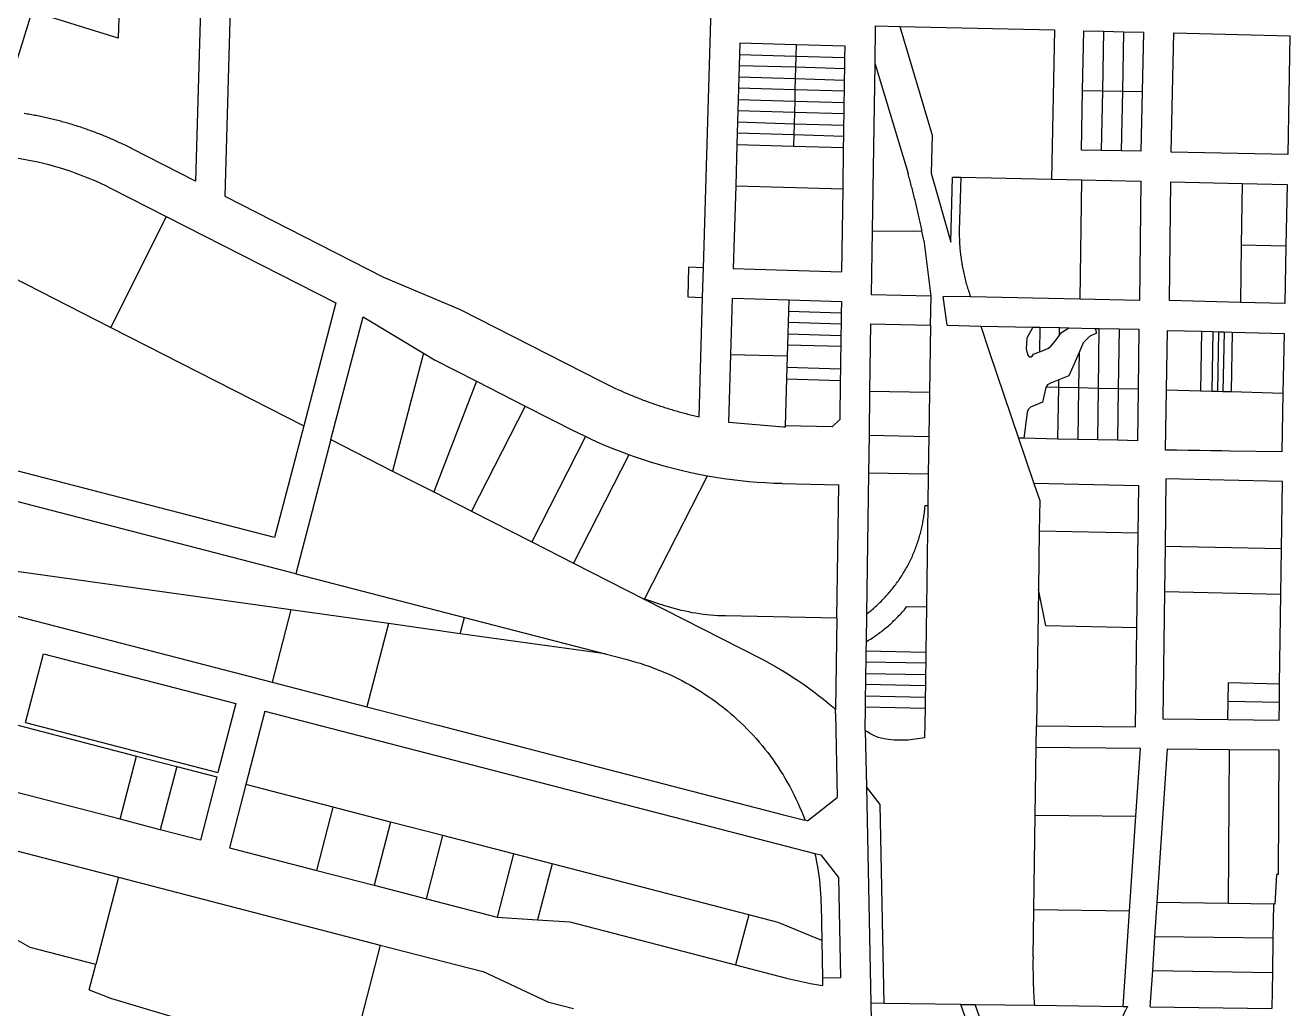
# Model space of a CAD drawing. Header units: inches. Extents: x 486468 to 494399, y 5455955 to 5460553.
# Drawn here: x 493515 to 494370, y 5457457 to 5458121 of the extents above; entities that cross this region are included whole.
import ezdxf

# ---------------------------------------------------------------- set-up
doc = ezdxf.new("R2010")
doc.units = ezdxf.units.IN
doc.header["$MEASUREMENT"] = 0
doc.layers.add('ParcelLines', color=10, linetype='Continuous')

msp = doc.modelspace()

# ---------------------------------------------------------------- linework, layer by layer
at = {"layer": 'ParcelLines', "color": 1}
for p, q in [((493973.731, 5457957.321), (493981.575, 5458223.572)), ((493580.623, 5458193.396), (493578.275, 5458112.316)), ((493635.674, 5458191.767), (493630.527, 5458015.816)), ((493655.624, 5458191.117), (493650.228, 5458005.616)), ((493499.275, 5458063.605), (493520.174, 5458130.515)), ((493578.275, 5458112.316), (493520.174, 5458130.515)), ((494089.617, 5458095.174), (494090.027, 5458120.774)), ((494090.027, 5458120.774), (494106.487, 5458120.404)), ((494106.487, 5458120.404), (494128.128, 5458046.774)), ((494106.487, 5458120.404), (494210.926, 5458118.076)), ((494210.926, 5458118.076), (494208.828, 5458017.075)), ((494229.827, 5458077.076), (494230.626, 5458117.476)), ((494230.626, 5458117.476), (494244.026, 5458117.146)), ((494244.026, 5458117.146), (494243.227, 5458076.806)), ((494244.026, 5458117.146), (494257.526, 5458116.806)), ((494257.526, 5458116.806), (494256.727, 5458076.546)), ((494257.526, 5458116.806), (494270.926, 5458116.477)), ((494270.926, 5458116.477), (494270.127, 5458076.276)), ((494289.628, 5458035.378), (494291.426, 5458116.077)), ((494291.426, 5458116.077), (494369.825, 5458113.979)), ((494369.825, 5458113.979), (494368.527, 5458033.879)), ((493998.328, 5458109.071), (493998.108, 5458101.471)), ((494036.427, 5458107.943), (493998.328, 5458109.071)), ((494036.427, 5458107.943), (494036.208, 5458100.323)), ((494069.427, 5458106.973), (494036.427, 5458107.943)), ((494069.317, 5458099.373), (494069.427, 5458106.973)), ((493998.108, 5458101.471), (493997.878, 5458093.821)), ((493998.108, 5458101.471), (494036.208, 5458100.323)), ((494036.208, 5458100.323), (494035.988, 5458092.723)), ((494036.208, 5458100.323), (494069.317, 5458099.373)), ((494069.208, 5458091.723), (494069.317, 5458099.373)), ((494087.819, 5457982.273), (494089.617, 5458094.884)), ((494089.617, 5458095.174), (494089.617, 5458094.884)), ((494089.617, 5458094.884), (494111.928, 5458020.874)), ((493997.658, 5458086.221), (493997.428, 5458078.621)), ((493997.878, 5458093.821), (493997.658, 5458086.221)), ((493997.658, 5458086.221), (494035.758, 5458085.123)), ((494035.988, 5458092.723), (493997.878, 5458093.821)), ((494035.988, 5458092.723), (494035.758, 5458085.123)), ((494069.208, 5458091.723), (494035.988, 5458092.723)), ((494069.088, 5458084.123), (494069.208, 5458091.723)), ((493997.428, 5458078.621), (493997.198, 5458070.971)), ((494035.538, 5458077.473), (493997.428, 5458078.621)), ((494035.538, 5458077.473), (494035.318, 5458069.873)), ((494035.758, 5458085.123), (494035.538, 5458077.473)), ((494068.978, 5458076.523), (494035.538, 5458077.473)), ((494035.758, 5458085.123), (494069.088, 5458084.123)), ((494068.978, 5458076.523), (494069.088, 5458084.123)), ((493997.198, 5458070.971), (493996.978, 5458063.372)), ((493997.198, 5458070.971), (494035.318, 5458069.873)), ((494035.318, 5458069.873), (494035.098, 5458062.273)), ((494035.318, 5458069.873), (494068.868, 5458068.873)), ((494068.758, 5458061.273), (494068.868, 5458068.873)), ((494068.868, 5458068.873), (494068.978, 5458076.523)), ((494229.028, 5458036.676), (494229.827, 5458077.076)), ((494229.827, 5458077.076), (494243.227, 5458076.806)), ((494243.227, 5458076.806), (494242.428, 5458036.446)), ((494243.227, 5458076.806), (494256.727, 5458076.546)), ((494256.727, 5458076.546), (494255.928, 5458036.207)), ((494256.727, 5458076.546), (494270.127, 5458076.276)), ((494270.127, 5458076.276), (494269.328, 5458035.977)), ((493996.978, 5458063.372), (493996.758, 5458055.772)), ((494035.098, 5458062.273), (493996.978, 5458063.372)), ((494035.098, 5458062.273), (494034.868, 5458054.623)), ((494068.758, 5458061.273), (494035.098, 5458062.273)), ((494068.638, 5458053.623), (494068.758, 5458061.273)), ((493996.758, 5458055.772), (493996.528, 5458048.122)), ((493996.758, 5458055.772), (494034.868, 5458054.623)), ((494034.868, 5458054.623), (494034.648, 5458047.023)), ((494034.868, 5458054.623), (494068.638, 5458053.623)), ((494068.528, 5458046.023), (494068.638, 5458053.623)), ((493996.528, 5458048.122), (493996.299, 5458040.522)), ((494034.648, 5458047.023), (493996.528, 5458048.122)), ((494034.648, 5458047.023), (494034.428, 5458039.423)), ((494068.528, 5458046.023), (494034.648, 5458047.023)), ((494068.418, 5458038.423), (494068.528, 5458046.023)), ((494128.128, 5458046.774), (494127.528, 5458021.174)), ((493630.527, 5458015.816), (493587.277, 5458037.815)), ((493996.299, 5458040.522), (493995.479, 5458012.722)), ((493996.299, 5458040.522), (494034.428, 5458039.423)), ((494034.428, 5458039.423), (494068.418, 5458038.423)), ((494068.009, 5458010.623), (494068.418, 5458038.423)), ((494242.428, 5458036.446), (494229.028, 5458036.676)), ((494255.928, 5458036.207), (494242.428, 5458036.446)), ((494269.328, 5458035.977), (494255.928, 5458036.207)), ((494368.527, 5458033.879), (494289.628, 5458035.378)), ((494127.528, 5458021.174), (494140.829, 5457974.574)), ((494140.829, 5457974.574), (494141.928, 5458018.474)), ((494141.928, 5458018.474), (494147.528, 5458018.374)), ((494147.528, 5458018.374), (494146.529, 5457982.174)), ((494147.528, 5458018.374), (494208.828, 5458017.075)), ((493573.463, 5458010.847), (493610.577, 5457991.934)), ((493995.479, 5458012.722), (493993.83, 5457956.722)), ((493995.479, 5458012.722), (494068.009, 5458010.623)), ((494067.18, 5457954.573), (494068.009, 5458010.623)), ((494208.828, 5458017.075), (494229.128, 5458016.636)), ((494229.128, 5458016.636), (494228.03, 5457936.026)), ((494229.128, 5458016.636), (494269.328, 5458015.777)), ((494269.328, 5458015.777), (494268.229, 5457935.177)), ((494288.629, 5457935.077), (494289.528, 5458015.278)), ((494289.528, 5458015.278), (494337.628, 5458014.238)), ((494337.628, 5458014.238), (494337.108, 5457972.478)), ((494337.628, 5458014.238), (494368.128, 5458013.579)), ((494368.128, 5458013.579), (494367.298, 5457971.779)), ((493650.228, 5458005.616), (493757.38, 5457951.018)), ((493610.577, 5457991.934), (493573.176, 5457916.955)), ((493610.577, 5457991.934), (493725.303, 5457933.472)), ((493451.257, 5457979.083), (493573.176, 5457916.955)), ((494087.13, 5457938.973), (494087.819, 5457982.273)), ((494087.819, 5457982.273), (494121.339, 5457981.974)), ((494122.529, 5457975.874), (494127.38, 5457938.124)), ((494337.108, 5457972.478), (494336.628, 5457933.848)), ((494367.298, 5457971.779), (494337.108, 5457972.478)), ((494367.298, 5457971.779), (494366.528, 5457933.079)), ((493757.38, 5457951.018), (493809.231, 5457929.018)), ((493963.681, 5457957.621), (493963.131, 5457937.521)), ((493973.731, 5457957.321), (493963.681, 5457957.621)), ((493973.151, 5457937.221), (493973.731, 5457957.321)), ((493993.83, 5457956.722), (494067.18, 5457954.573)), ((493725.303, 5457933.472), (493703.573, 5457850.508)), ((493963.131, 5457937.521), (493973.151, 5457937.221)), ((493970.831, 5457856.521), (493973.151, 5457937.221)), ((493992.191, 5457898.522), (493993.281, 5457936.622)), ((493993.281, 5457936.622), (494031.38, 5457935.512)), ((494031.38, 5457935.512), (494031.161, 5457927.872)), ((494031.38, 5457935.512), (494066.88, 5457934.473)), ((494066.88, 5457934.473), (494066.77, 5457926.823)), ((494127.38, 5457938.124), (494087.13, 5457938.973)), ((494127.03, 5457918.574), (494127.53, 5457938.124)), ((494127.53, 5457938.124), (494127.38, 5457938.124)), ((494154.13, 5457937.584), (494135.63, 5457937.954)), ((494138.43, 5457918.364), (494135.63, 5457937.954)), ((494228.03, 5457936.026), (494154.13, 5457937.584)), ((494268.229, 5457935.177), (494228.03, 5457936.026)), ((494336.628, 5457933.848), (494288.629, 5457935.077)), ((494366.528, 5457933.079), (494336.628, 5457933.848)), ((493721.912, 5457841.164), (493743.637, 5457924.107)), ((493743.637, 5457924.107), (493784.448, 5457899.55)), ((493809.231, 5457929.018), (493904.331, 5457880.57)), ((494031.161, 5457927.872), (494030.941, 5457920.272)), ((494031.161, 5457927.872), (494066.77, 5457926.823)), ((494066.77, 5457926.823), (494066.67, 5457919.223)), ((493573.176, 5457916.955), (493703.573, 5457850.508)), ((494030.941, 5457920.272), (494030.721, 5457912.672)), ((494066.67, 5457919.223), (494030.941, 5457920.272)), ((494066.67, 5457919.223), (494066.561, 5457911.573)), ((494086.63, 5457919.423), (494085.971, 5457873.673)), ((494086.63, 5457919.423), (494127.03, 5457918.574)), ((494127.03, 5457918.574), (494126.391, 5457872.875)), ((494138.43, 5457918.364), (494161.03, 5457917.905)), ((494161.03, 5457917.905), (494166.68, 5457900.725)), ((494161.03, 5457917.905), (494196.25, 5457917.176)), ((494196.25, 5457917.176), (494200.88, 5457917.076)), ((494200.88, 5457917.076), (494200.74, 5457900.376)), ((494200.88, 5457917.076), (494214.28, 5457916.796)), ((494214.36, 5457911.806), (494214.28, 5457916.796)), ((494214.28, 5457916.796), (494220.68, 5457916.656)), ((494215.53, 5457913.576), (494220.68, 5457916.656)), ((494220.68, 5457916.656), (494237.95, 5457916.297)), ((494237.95, 5457916.297), (494238.63, 5457915.577)), ((494237.95, 5457916.297), (494241.08, 5457916.237)), ((494240.53, 5457875.987), (494241.08, 5457916.237)), ((494241.08, 5457916.237), (494254.48, 5457915.957)), ((494254.48, 5457915.957), (494253.93, 5457875.707)), ((494254.48, 5457915.957), (494267.88, 5457915.677)), ((494267.88, 5457915.677), (494267.35, 5457875.427)), ((494286.63, 5457874.777), (494287.33, 5457914.977)), ((494287.33, 5457914.977), (494310.23, 5457914.338)), ((493698.169, 5457750.514), (493089.597, 5457908.149)), ((494030.721, 5457912.672), (494030.501, 5457905.022)), ((494030.721, 5457912.672), (494066.561, 5457911.573)), ((494066.561, 5457911.573), (494066.461, 5457903.973)), ((494214.36, 5457911.806), (494215.53, 5457913.576)), ((494310.23, 5457914.338), (494309.53, 5457874.138)), ((494310.23, 5457914.338), (494317.83, 5457914.128)), ((494317.83, 5457914.128), (494317.13, 5457873.928)), ((494317.83, 5457914.128), (494321.63, 5457914.018)), ((494321.63, 5457914.018), (494320.93, 5457873.818)), ((494321.63, 5457914.018), (494325.43, 5457913.908)), ((494325.43, 5457913.908), (494324.73, 5457873.708)), ((494325.43, 5457913.908), (494330.93, 5457913.758)), ((494330.93, 5457913.758), (494330.23, 5457873.559)), ((494330.93, 5457913.758), (494366.128, 5457912.78)), ((494366.128, 5457912.78), (494365.27, 5457872.579)), ((493784.448, 5457899.55), (493763.6, 5457819.923)), ((493784.448, 5457899.55), (493791.883, 5457895.076)), ((493990.881, 5457852.722), (493992.191, 5457898.522)), ((494030.281, 5457897.422), (493992.191, 5457898.522)), ((494030.501, 5457905.022), (494030.281, 5457897.422)), ((494066.461, 5457903.973), (494030.501, 5457905.022)), ((494166.68, 5457900.725), (494186.631, 5457842.076)), ((494227.48, 5457900.106), (494227.13, 5457876.266)), ((493791.883, 5457895.076), (493820.423, 5457880.524)), ((494030.061, 5457889.772), (494029.841, 5457882.172)), ((494030.281, 5457897.422), (494030.061, 5457889.772)), ((494066.251, 5457888.723), (494030.061, 5457889.772)), ((493683.798, 5457775.008), (493269.962, 5457882.202)), ((494029.841, 5457882.172), (494028.931, 5457850.472)), ((494029.841, 5457882.172), (494066.151, 5457881.123)), ((494066.151, 5457881.123), (494065.781, 5457854.673)), ((494066.251, 5457888.723), (494066.151, 5457881.123)), ((494213.73, 5457876.546), (494213.78, 5457881.526)), ((493820.423, 5457880.524), (493791.392, 5457805.762)), ((493820.423, 5457880.524), (493853.185, 5457863.82)), ((494085.971, 5457873.673), (494085.551, 5457844.124)), ((494126.391, 5457872.875), (494085.971, 5457873.673)), ((494126.391, 5457872.875), (494125.981, 5457843.275)), ((494205.17, 5457876.726), (494213.73, 5457876.546)), ((494213.231, 5457841.516), (494213.73, 5457876.546)), ((494213.73, 5457876.546), (494227.13, 5457876.266)), ((494227.13, 5457876.266), (494226.631, 5457841.226)), ((494227.13, 5457876.266), (494240.53, 5457875.987)), ((494240.08, 5457840.946), (494240.53, 5457875.987)), ((494240.53, 5457875.987), (494253.93, 5457875.707)), ((494253.93, 5457875.707), (494253.48, 5457840.657)), ((494253.93, 5457875.707), (494267.35, 5457875.427)), ((494267.35, 5457875.427), (494266.88, 5457840.377)), ((494285.93, 5457834.077), (494286.63, 5457874.777)), ((494309.53, 5457874.138), (494317.13, 5457873.928)), ((494317.13, 5457873.928), (494320.93, 5457873.818)), ((494320.93, 5457873.818), (494324.73, 5457873.708)), ((494324.73, 5457873.708), (494330.23, 5457873.559)), ((494330.23, 5457873.559), (494365.27, 5457872.579)), ((494365.27, 5457872.579), (494364.43, 5457832.879)), ((493853.185, 5457863.82), (493816.966, 5457792.732)), ((493853.185, 5457863.82), (493886.943, 5457846.607)), ((493703.573, 5457850.508), (493683.798, 5457775.008)), ((494027.781, 5457849.522), (493990.881, 5457852.722)), ((494028.881, 5457849.472), (494027.781, 5457849.522)), ((494028.931, 5457850.472), (494028.881, 5457849.472)), ((494060.681, 5457849.773), (494028.931, 5457850.472)), ((494065.781, 5457854.673), (494060.681, 5457849.773)), ((493721.912, 5457841.164), (493698.169, 5457750.514)), ((493721.912, 5457841.164), (493763.6, 5457819.923)), ((493893.957, 5457843.153), (493857.693, 5457771.981)), ((494085.551, 5457844.124), (494085.182, 5457818.524)), ((494085.551, 5457844.124), (494125.981, 5457843.275)), ((494125.981, 5457843.275), (494125.621, 5457817.675)), ((494186.631, 5457842.076), (494197.031, 5457811.376)), ((494190.161, 5457842.006), (494186.631, 5457842.076)), ((494213.231, 5457841.516), (494190.161, 5457842.006)), ((494226.631, 5457841.226), (494213.231, 5457841.516)), ((494240.08, 5457840.946), (494226.631, 5457841.226)), ((494253.48, 5457840.657), (494240.08, 5457840.946)), ((494266.88, 5457840.377), (494253.48, 5457840.657)), ((493923.285, 5457830.829), (493885.93, 5457757.593)), ((493763.6, 5457819.923), (493791.392, 5457805.762)), ((493976.226, 5457816.517), (493933.843, 5457733.495)), ((494085.182, 5457818.524), (494083.813, 5457723.194)), ((494125.621, 5457817.675), (494085.182, 5457818.524)), ((494125.621, 5457817.675), (494125.332, 5457796.675)), ((494286.231, 5457814.628), (494285.591, 5457768.928)), ((494364.88, 5457812.929), (494286.231, 5457814.628)), ((494364.261, 5457767.229), (494364.88, 5457812.929)), ((493791.392, 5457805.762), (493816.966, 5457792.732)), ((494026.883, 5457811.412), (494065.05, 5457810.579)), ((494063.757, 5457720.438), (494065.05, 5457810.579)), ((494197.031, 5457811.376), (494200.931, 5457799.976)), ((494267.881, 5457809.877), (494197.031, 5457811.376)), ((494267.441, 5457777.928), (494267.881, 5457809.877)), ((494123.432, 5457796.675), (494125.332, 5457796.675)), ((494125.332, 5457796.675), (494124.373, 5457728.075)), ((494200.931, 5457799.976), (494200.632, 5457779.326)), ((493816.966, 5457792.732), (493857.693, 5457771.981)), ((494200.632, 5457779.326), (494200.032, 5457739.776)), ((494267.441, 5457777.928), (494200.632, 5457779.326)), ((493857.693, 5457771.981), (493885.93, 5457757.593)), ((494266.552, 5457713.928), (494267.441, 5457777.928)), ((493694.934, 5457726.007), (493388.731, 5457768.864)), ((494285.591, 5457768.928), (494285.172, 5457738.478)), ((494364.261, 5457767.229), (494285.591, 5457768.928)), ((494363.841, 5457736.779), (494364.261, 5457767.229)), ((493384.931, 5457754.114), (493682.283, 5457677.203)), ((493885.93, 5457757.593), (493933.716, 5457733.245)), ((493698.169, 5457750.514), (493812.186, 5457720.981)), ((494200.032, 5457739.776), (494198.683, 5457647.777)), ((494205.133, 5457715.227), (494200.032, 5457739.776)), ((494285.172, 5457738.478), (494283.983, 5457652.428)), ((494285.172, 5457738.478), (494363.841, 5457736.779)), ((494363.013, 5457675.929), (494363.841, 5457736.779)), ((493933.613, 5457733.081), (493933.483, 5457732.821)), ((493933.843, 5457733.495), (493933.716, 5457733.245)), ((493933.716, 5457733.245), (494012.481, 5457693.114)), ((493933.843, 5457733.495), (493945.211, 5457729.619)), ((494111.183, 5457728.324), (494124.373, 5457728.075)), ((494124.373, 5457728.075), (494123.953, 5457697.575)), ((493694.934, 5457726.007), (493682.283, 5457677.203)), ((493760.784, 5457716.789), (493694.934, 5457726.007)), ((493809.384, 5457709.989), (493812.186, 5457720.981)), ((493812.186, 5457720.981), (493907.295, 5457696.344)), ((494063.757, 5457720.438), (493988.487, 5457721.961)), ((494063.757, 5457720.438), (494062.873, 5457658.793)), ((494083.813, 5457723.194), (494083.543, 5457704.474)), ((493760.784, 5457716.789), (493746.235, 5457660.559)), ((493809.384, 5457709.989), (493760.784, 5457716.789)), ((493907.295, 5457696.344), (493809.384, 5457709.989)), ((494266.552, 5457713.928), (494205.133, 5457715.227)), ((494265.633, 5457647.077), (494266.552, 5457713.928)), ((494083.543, 5457704.474), (494083.453, 5457698.424)), ((493515.631, 5457649.862), (493527.72, 5457696.408)), ((493527.72, 5457696.408), (493657.738, 5457662.74)), ((493907.295, 5457696.344), (493922.195, 5457692.485)), ((494083.453, 5457698.424), (494083.343, 5457690.824)), ((494083.453, 5457698.424), (494123.953, 5457697.575)), ((494123.953, 5457697.575), (494123.843, 5457689.975)), ((494083.343, 5457690.824), (494083.234, 5457683.174)), ((494123.843, 5457689.975), (494083.343, 5457690.824)), ((494123.843, 5457689.975), (494123.733, 5457682.375)), ((493682.283, 5457677.203), (493746.235, 5457660.559)), ((494083.234, 5457683.174), (494083.124, 5457675.574)), ((494083.234, 5457683.174), (494123.733, 5457682.375)), ((494123.733, 5457682.375), (494123.624, 5457674.724)), ((494328.233, 5457664.378), (494328.383, 5457676.778)), ((494363.013, 5457675.929), (494328.383, 5457676.778)), ((494362.843, 5457663.78), (494363.013, 5457675.929)), ((493428.318, 5457669.33), (493590.576, 5457627.33)), ((494083.014, 5457667.974), (494082.904, 5457660.324)), ((494083.124, 5457675.574), (494083.014, 5457667.974)), ((494083.014, 5457667.974), (494123.524, 5457667.124)), ((494123.624, 5457674.724), (494083.124, 5457675.574)), ((494123.624, 5457674.724), (494123.524, 5457667.124)), ((493657.738, 5457662.74), (493645.652, 5457616.204)), ((494062.834, 5457656.075), (494062.873, 5457658.793)), ((494082.904, 5457660.324), (494082.696, 5457644.692)), ((494123.414, 5457659.524), (494082.904, 5457660.324)), ((494123.414, 5457659.524), (494123.134, 5457639.524)), ((494123.524, 5457667.124), (494123.414, 5457659.524)), ((494328.083, 5457651.978), (494328.233, 5457664.378)), ((494328.233, 5457664.378), (494362.843, 5457663.78)), ((494362.683, 5457651.63), (494362.843, 5457663.78)), ((493677.285, 5457657.567), (493664.465, 5457608.008)), ((493677.285, 5457657.567), (494048.947, 5457561.475)), ((494062.834, 5457656.075), (494063.928, 5457599.249)), ((494283.983, 5457652.428), (494328.083, 5457651.978)), ((494328.083, 5457651.978), (494362.683, 5457651.63)), ((493515.631, 5457649.862), (493645.652, 5457616.204)), ((494082.696, 5457644.692), (494083.034, 5457644.474)), ((494083.034, 5457644.474), (494083.765, 5457606.524)), ((494198.484, 5457633.126), (494198.683, 5457647.777)), ((494198.683, 5457647.777), (494265.633, 5457647.077)), ((494197.805, 5457587.426), (494198.484, 5457633.126)), ((494269.033, 5457632.427), (494198.484, 5457633.126)), ((493579.515, 5457584.545), (493417.242, 5457626.552)), ((493579.515, 5457584.545), (493590.576, 5457627.33)), ((493590.576, 5457627.33), (493617.752, 5457620.295)), ((494265.955, 5457586.727), (494269.033, 5457632.427)), ((494280.325, 5457528.228), (494287.333, 5457632.228)), ((494287.333, 5457632.228), (494328.983, 5457631.809)), ((494328.983, 5457631.809), (494328.235, 5457527.559)), ((494328.983, 5457631.809), (494362.583, 5457631.48)), ((494362.583, 5457631.48), (494362.135, 5457547.23)), ((493617.752, 5457620.295), (493606.68, 5457577.513)), ((493617.752, 5457620.295), (493644.89, 5457613.27)), ((493644.89, 5457613.27), (493633.782, 5457570.498)), ((493664.465, 5457608.008), (493653.387, 5457565.268)), ((493723.426, 5457592.749), (493664.465, 5457608.008)), ((494044.011, 5457583.524), (494063.928, 5457599.249)), ((494093.135, 5457594.524), (494083.765, 5457606.524)), ((494083.765, 5457606.524), (494086.693, 5457460.291)), ((493712.337, 5457550.009), (493723.426, 5457592.749)), ((493762.276, 5457582.699), (493723.426, 5457592.749)), ((494095.837, 5457460.175), (494093.135, 5457594.524)), ((493606.68, 5457577.513), (493579.515, 5457584.545)), ((493762.276, 5457582.699), (493751.197, 5457539.949)), ((493797.676, 5457573.529), (493762.276, 5457582.699)), ((494044.011, 5457583.524), (494042.289, 5457583.952)), ((494196.855, 5457523.476), (494197.805, 5457587.426)), ((494197.805, 5457587.426), (494265.955, 5457586.727)), ((494261.625, 5457522.478), (494265.955, 5457586.727)), ((493633.782, 5457570.498), (493606.68, 5457577.513)), ((493786.598, 5457530.799), (493797.676, 5457573.529)), ((493845.327, 5457561.201), (493797.676, 5457573.529)), ((493494.164, 5457567.254), (493578.364, 5457545.446)), ((493653.387, 5457565.268), (493712.337, 5457550.009)), ((493845.327, 5457561.201), (493834.298, 5457518.471)), ((493871.427, 5457554.441), (493845.327, 5457561.201)), ((494048.947, 5457561.475), (494052.93, 5457560.443)), ((494052.93, 5457560.443), (494064.97, 5457545.193)), ((493712.337, 5457550.009), (493751.197, 5457539.949)), ((493871.427, 5457554.441), (493861.637, 5457516.631)), ((494004.237, 5457520.073), (493871.427, 5457554.441)), ((493578.364, 5457545.446), (493563.086, 5457486.459)), ((493578.364, 5457545.446), (493755.33, 5457499.613)), ((493751.197, 5457539.949), (493786.598, 5457530.799)), ((494064.97, 5457545.193), (494066.276, 5457477.327)), ((494360.936, 5457547.247), (494359.836, 5457527.112)), ((494362.135, 5457547.23), (494360.936, 5457547.247)), ((493786.598, 5457530.799), (493834.298, 5457518.471)), ((494053.137, 5457526.65), (494053.597, 5457502.734)), ((494196.386, 5457491.576), (494196.855, 5457523.476)), ((494261.625, 5457522.478), (494196.855, 5457523.476)), ((494257.305, 5457458.11), (494261.625, 5457522.478)), ((494278.775, 5457505.228), (494280.325, 5457528.228)), ((494328.235, 5457527.559), (494280.325, 5457528.228)), ((494358.785, 5457527.129), (494328.235, 5457527.559)), ((494358.785, 5457527.129), (494358.455, 5457504.129)), ((494359.836, 5457527.112), (494358.785, 5457527.129)), ((493518.845, 5457497.918), (493487.295, 5457515.844)), ((493834.298, 5457518.471), (493861.637, 5457516.631)), ((493861.637, 5457516.631), (493883.437, 5457515.171)), ((493883.437, 5457515.171), (493995.447, 5457486.153)), ((494004.237, 5457520.073), (493995.447, 5457486.153)), ((494024.137, 5457514.923), (494004.237, 5457520.073)), ((494053.597, 5457502.734), (494024.137, 5457514.923)), ((494277.225, 5457482.278), (494278.775, 5457505.228)), ((494358.455, 5457504.129), (494278.775, 5457505.228)), ((493563.086, 5457486.459), (493518.845, 5457497.918)), ((493755.33, 5457499.613), (493734.703, 5457419.97)), ((493755.33, 5457499.613), (493824.594, 5457481.673)), ((494053.597, 5457502.734), (494054.091, 5457477.092)), ((494358.455, 5457504.129), (494358.135, 5457481.129)), ((493558.656, 5457469.353), (493563.086, 5457486.459)), ((493869.188, 5457460.721), (493824.594, 5457481.673)), ((493995.447, 5457486.153), (494029.787, 5457477.273)), ((494275.586, 5457457.878), (494277.225, 5457482.278)), ((494277.225, 5457482.278), (494358.135, 5457481.129)), ((494358.135, 5457481.129), (494357.785, 5457456.73)), ((494066.276, 5457477.327), (494054.091, 5457477.092)), ((494054.091, 5457477.092), (494054.185, 5457472.211)), ((493558.656, 5457469.353), (493572.943, 5457463.755)), ((493572.943, 5457463.755), (493616.726, 5457450.526)), ((493885.763, 5457456.389), (493869.188, 5457460.721)), ((494095.837, 5457460.175), (494086.693, 5457460.291)), ((494086.693, 5457460.291), (494087.433, 5457422.194)), ((494147.535, 5457459.514), (494095.837, 5457460.175)), ((494161.041, 5457421.255), (494147.535, 5457459.514)), ((494147.535, 5457459.514), (494157.273, 5457459.389)), ((494170.778, 5457421.131), (494157.273, 5457459.389)), ((494157.273, 5457459.389), (494197.323, 5457458.877)), ((494197.323, 5457458.877), (494257.305, 5457458.11)), ((494257.305, 5457458.11), (494260.304, 5457458.072)), ((494275.586, 5457457.878), (494357.785, 5457456.73))]:
    msp.add_line(p, q, dxfattribs=at)
for points in [[(493587.277, 5458037.815), (493586.427, 5458038.275), (493585.527, 5458038.725), (493584.627, 5458039.175), (493583.717, 5458039.625), (493582.817, 5458040.065), (493581.907, 5458040.505), (493580.997, 5458040.935), (493580.087, 5458041.365), (493579.177, 5458041.795), (493578.257, 5458042.215), (493577.337, 5458042.635), (493576.417, 5458043.055), (493575.496, 5458043.465), (493574.576, 5458043.875), (493573.656, 5458044.275), (493572.726, 5458044.675), (493571.806, 5458045.075), (493570.876, 5458045.465), (493569.946, 5458045.855), (493569.016, 5458046.235), (493568.076, 5458046.625), (493567.146, 5458046.995), (493566.206, 5458047.375), (493565.266, 5458047.735), (493564.326, 5458048.105), (493563.386, 5458048.465), (493562.446, 5458048.825), (493561.496, 5458049.175), (493560.556, 5458049.525), (493559.606, 5458049.875), (493558.656, 5458050.215), (493557.706, 5458050.555), (493556.756, 5458050.885), (493555.806, 5458051.215), (493554.846, 5458051.545), (493553.896, 5458051.865), (493552.936, 5458052.185), (493551.976, 5458052.495), (493551.016, 5458052.805), (493550.056, 5458053.115), (493549.096, 5458053.415), (493548.136, 5458053.715), (493547.166, 5458054.005), (493546.206, 5458054.295), (493545.236, 5458054.585), (493544.266, 5458054.865), (493543.296, 5458055.145), (493542.326, 5458055.415), (493541.356, 5458055.685), (493540.386, 5458055.955), (493539.416, 5458056.215), (493538.436, 5458056.475), (493537.466, 5458056.725), (493536.486, 5458056.975), (493535.506, 5458057.225), (493534.526, 5458057.465), (493533.546, 5458057.695), (493532.566, 5458057.935), (493531.586, 5458058.165), (493530.606, 5458058.385), (493529.616, 5458058.605), (493528.636, 5458058.825), (493527.646, 5458059.035), (493526.666, 5458059.245), (493525.676, 5458059.455), (493524.686, 5458059.655), (493523.696, 5458059.845), (493522.706, 5458060.045), (493521.716, 5458060.225), (493520.726, 5458060.415), (493519.736, 5458060.595), (493518.746, 5458060.765), (493517.746, 5458060.945), (493516.756, 5458061.105), (493515.756, 5458061.275), (493514.766, 5458061.435)], [(493505.724, 5458032.117), (493509.407, 5458031.576), (493513.08, 5458030.972), (493516.741, 5458030.303), (493520.391, 5458029.57), (493524.027, 5458028.774), (493527.649, 5458027.914), (493531.255, 5458026.992), (493534.845, 5458026.006), (493538.416, 5458024.959), (493541.969, 5458023.849), (493545.502, 5458022.677), (493549.014, 5458021.443), (493552.504, 5458020.149), (493555.971, 5458018.794), (493559.414, 5458017.378), (493562.831, 5458015.903), (493566.222, 5458014.368), (493569.586, 5458012.774), (493572.922, 5458011.122), (493573.463, 5458010.847)], [(494121.339, 5457981.974), (494121.139, 5457982.934), (494120.939, 5457983.944), (494120.729, 5457984.944), (494120.519, 5457985.954), (494120.309, 5457986.954), (494120.089, 5457987.964), (494119.879, 5457988.964), (494119.659, 5457989.974), (494119.439, 5457990.974), (494119.219, 5457991.984), (494118.989, 5457992.984), (494118.769, 5457993.984), (494118.539, 5457994.984), (494118.309, 5457995.994), (494118.079, 5457996.994), (494117.849, 5457997.994), (494117.609, 5457998.994), (494117.369, 5457999.994), (494117.129, 5458000.994), (494116.889, 5458001.994), (494116.649, 5458002.984), (494116.399, 5458003.984), (494116.159, 5458004.984), (494115.909, 5458005.984), (494115.649, 5458006.974), (494115.399, 5458007.974), (494115.149, 5458008.964), (494114.889, 5458009.964), (494114.629, 5458010.954), (494114.369, 5458011.954), (494114.109, 5458012.944), (494113.839, 5458013.934), (494113.569, 5458014.934), (494113.299, 5458015.924), (494113.029, 5458016.914), (494112.759, 5458017.904), (494112.488, 5458018.894), (494112.208, 5458019.884), (494111.928, 5458020.874)], [(494122.529, 5457975.874), (494122.339, 5457976.884), (494122.139, 5457977.894), (494121.949, 5457978.904), (494121.749, 5457979.914), (494121.549, 5457980.914), (494121.349, 5457981.924), (494121.339, 5457981.974)], [(494146.529, 5457982.174), (494146.529, 5457981.144), (494146.529, 5457980.114), (494146.539, 5457979.084), (494146.569, 5457978.044), (494146.589, 5457977.014), (494146.629, 5457975.984), (494146.679, 5457974.954), (494146.729, 5457973.924), (494146.799, 5457972.894), (494146.869, 5457971.864), (494146.949, 5457970.844), (494147.029, 5457969.814), (494147.129, 5457968.784), (494147.229, 5457967.764), (494147.339, 5457966.734), (494147.459, 5457965.714), (494147.589, 5457964.684), (494147.729, 5457963.664), (494147.869, 5457962.644), (494148.029, 5457961.624), (494148.189, 5457960.604), (494148.359, 5457959.584), (494148.449, 5457959.054)], [(494148.449, 5457959.054), (494148.539, 5457958.574), (494148.719, 5457957.554), (494148.919, 5457956.544), (494149.119, 5457955.534), (494149.329, 5457954.524), (494149.549, 5457953.514), (494149.769, 5457952.504), (494150.009, 5457951.504), (494150.249, 5457950.504), (494150.499, 5457949.504), (494150.759, 5457948.504), (494151.029, 5457947.504), (494151.299, 5457946.514), (494151.58, 5457945.524), (494151.87, 5457944.534), (494152.17, 5457943.544), (494152.48, 5457942.564), (494152.79, 5457941.574), (494153.12, 5457940.594), (494153.45, 5457939.624), (494153.78, 5457938.644), (494154.13, 5457937.584)], [(494196.25, 5457917.176), (494192.27, 5457909.606), (494191.73, 5457902.376), (494192.57, 5457898.666), (494193.03, 5457897.876), (494194.32, 5457896.986), (494195.13, 5457896.976), (494195.79, 5457897.616), (494196.73, 5457898.876), (494200.74, 5457900.376)], [(494238.63, 5457915.577), (494239.23, 5457913.177), (494234.43, 5457910.777), (494230.23, 5457906.476), (494227.48, 5457900.106)], [(494200.74, 5457900.376), (494202.07, 5457900.876), (494206.93, 5457902.876), (494208.62, 5457904.606), (494211.33, 5457907.676), (494213.22, 5457910.096), (494214.36, 5457911.806)], [(494066.461, 5457903.973), (494066.351, 5457896.323), (494066.251, 5457888.723)], [(494227.48, 5457900.106), (494220.63, 5457884.276), (494213.78, 5457881.526)], [(494213.78, 5457881.526), (494208.13, 5457879.176), (494206.08, 5457878.076), (494205.17, 5457876.726)], [(493904.331, 5457880.57), (493905.231, 5457880.11), (493906.141, 5457879.66), (493907.041, 5457879.2), (493907.951, 5457878.75), (493908.861, 5457878.31), (493909.771, 5457877.87), (493910.691, 5457877.43), (493911.601, 5457876.991), (493912.521, 5457876.561), (493913.431, 5457876.131), (493914.351, 5457875.701), (493915.271, 5457875.281), (493916.191, 5457874.861), (493917.121, 5457874.441), (493918.041, 5457874.031), (493918.971, 5457873.621), (493919.901, 5457873.221), (493920.821, 5457872.811), (493921.761, 5457872.411), (493922.691, 5457872.021), (493923.621, 5457871.621), (493924.561, 5457871.231), (493925.491, 5457870.851), (493926.431, 5457870.461), (493927.371, 5457870.081), (493928.311, 5457869.711), (493929.251, 5457869.331), (493930.191, 5457868.961), (493931.141, 5457868.601), (493932.081, 5457868.231), (493933.031, 5457867.881), (493933.981, 5457867.521), (493934.931, 5457867.171), (493935.881, 5457866.821), (493936.831, 5457866.471), (493937.781, 5457866.131), (493938.741, 5457865.791), (493939.691, 5457865.451), (493940.651, 5457865.121), (493941.611, 5457864.791), (493942.571, 5457864.461), (493943.531, 5457864.141), (493944.491, 5457863.821), (493945.451, 5457863.511), (493946.411, 5457863.201), (493947.381, 5457862.891), (493948.341, 5457862.581), (493949.311, 5457862.281), (493950.281, 5457861.981), (493951.251, 5457861.691), (493952.221, 5457861.401), (493953.191, 5457861.111), (493954.161, 5457860.821), (493955.131, 5457860.541), (493956.111, 5457860.261), (493957.081, 5457859.991), (493958.061, 5457859.721), (493959.041, 5457859.451), (493960.011, 5457859.191), (493960.991, 5457858.931), (493961.971, 5457858.671), (493962.951, 5457858.421), (493963.931, 5457858.171), (493964.921, 5457857.921), (493965.901, 5457857.681), (493966.881, 5457857.441), (493967.871, 5457857.211), (493968.861, 5457856.971), (493969.841, 5457856.751), (493970.831, 5457856.521)], [(494205.17, 5457876.726), (494204.93, 5457876.376), (494202.73, 5457866.476), (494194.63, 5457862.976), (494193.18, 5457861.376), (494192.53, 5457859.526), (494190.161, 5457842.006)], [(494286.63, 5457874.777), (494294.23, 5457874.567), (494301.83, 5457874.347), (494309.53, 5457874.138)], [(493893.957, 5457843.153), (493888.884, 5457845.63), (493886.943, 5457846.607)], [(493923.285, 5457830.829), (493917.99, 5457832.807), (493912.729, 5457834.876), (493907.506, 5457837.037), (493902.322, 5457839.289), (493897.177, 5457841.631), (493893.957, 5457843.153)], [(493976.226, 5457816.517), (493970.673, 5457817.573), (493965.14, 5457818.726), (493959.627, 5457819.976), (493954.137, 5457821.321), (493948.671, 5457822.763), (493943.231, 5457824.299), (493937.819, 5457825.93), (493932.437, 5457827.655), (493927.085, 5457829.474), (493923.285, 5457830.829)], [(494364.43, 5457832.879), (494329.53, 5457833.409), (494324.03, 5457833.499), (494316.43, 5457833.609), (494308.83, 5457833.729), (494301.13, 5457833.848), (494293.53, 5457833.957), (494285.93, 5457834.077)], [(494026.883, 5457811.412), (494021.233, 5457811.584), (494015.587, 5457811.855), (494009.947, 5457812.224), (494004.314, 5457812.692), (493998.69, 5457813.258), (493993.077, 5457813.922), (493987.476, 5457814.684), (493981.889, 5457815.543), (493976.318, 5457816.5), (493976.226, 5457816.517)], [(494083.813, 5457723.194), (494084.583, 5457723.794), (494085.383, 5457724.424), (494086.163, 5457725.054), (494086.953, 5457725.694), (494087.723, 5457726.354), (494088.493, 5457727.004), (494089.253, 5457727.674), (494090.013, 5457728.344), (494090.763, 5457729.024), (494091.503, 5457729.714), (494092.243, 5457730.414), (494092.963, 5457731.114), (494093.693, 5457731.824), (494094.403, 5457732.544), (494095.113, 5457733.264), (494095.813, 5457733.994), (494096.503, 5457734.734), (494097.193, 5457735.484), (494097.863, 5457736.234), (494098.533, 5457736.994), (494099.203, 5457737.754), (494099.853, 5457738.534), (494100.503, 5457739.314), (494101.143, 5457740.094), (494101.773, 5457740.884), (494102.393, 5457741.684), (494103.013, 5457742.484), (494103.623, 5457743.294), (494104.223, 5457744.114), (494104.813, 5457744.934), (494105.393, 5457745.764), (494105.973, 5457746.594), (494106.533, 5457747.434), (494107.093, 5457748.274), (494107.643, 5457749.124), (494108.183, 5457749.984), (494108.723, 5457750.844), (494109.243, 5457751.704), (494109.763, 5457752.584), (494110.263, 5457753.454), (494110.763, 5457754.334), (494111.253, 5457755.224), (494111.733, 5457756.114), (494112.203, 5457757.014), (494112.673, 5457757.914), (494113.123, 5457758.814), (494113.573, 5457759.724), (494114.003, 5457760.644), (494114.432, 5457761.554), (494114.852, 5457762.484), (494115.252, 5457763.404), (494115.652, 5457764.334), (494116.042, 5457765.275), (494116.422, 5457766.215), (494116.792, 5457767.155), (494117.162, 5457768.095), (494117.512, 5457769.045), (494117.852, 5457769.995), (494118.182, 5457770.955), (494118.512, 5457771.915), (494118.822, 5457772.875), (494119.132, 5457773.845), (494119.422, 5457774.815), (494119.712, 5457775.785), (494119.982, 5457776.755), (494120.252, 5457777.735), (494120.512, 5457778.715), (494120.752, 5457779.695), (494120.992, 5457780.675), (494121.222, 5457781.665), (494121.432, 5457782.655), (494121.642, 5457783.645), (494121.842, 5457784.635), (494122.022, 5457785.635), (494122.202, 5457786.625), (494122.372, 5457787.625), (494122.532, 5457788.625), (494122.682, 5457789.625), (494122.812, 5457790.635), (494122.942, 5457791.635), (494123.062, 5457792.645), (494123.172, 5457793.645), (494123.262, 5457794.655), (494123.352, 5457795.665), (494123.432, 5457796.675)], [(493988.487, 5457721.961), (493985.992, 5457722.035), (493983.499, 5457722.152), (493981.009, 5457722.313), (493978.522, 5457722.517), (493976.038, 5457722.764), (493973.56, 5457723.055), (493971.086, 5457723.39), (493968.619, 5457723.767), (493966.159, 5457724.187), (493963.707, 5457724.65), (493961.263, 5457725.156), (493958.828, 5457725.705), (493956.404, 5457726.296), (493953.99, 5457726.929), (493951.587, 5457727.604), (493949.196, 5457728.321), (493946.819, 5457729.08), (493945.211, 5457729.619)], [(494083.543, 5457704.474), (494084.413, 5457704.994), (494085.283, 5457705.524), (494086.143, 5457706.064), (494087.003, 5457706.614), (494087.863, 5457707.174), (494088.713, 5457707.734), (494089.553, 5457708.314), (494090.393, 5457708.894), (494091.223, 5457709.484), (494092.043, 5457710.084), (494092.863, 5457710.684), (494093.683, 5457711.304), (494094.483, 5457711.924), (494095.293, 5457712.554), (494096.083, 5457713.194), (494096.873, 5457713.844), (494097.653, 5457714.494), (494098.433, 5457715.154), (494099.203, 5457715.824), (494099.963, 5457716.504), (494100.713, 5457717.194), (494101.463, 5457717.884), (494102.203, 5457718.584), (494102.943, 5457719.284), (494103.673, 5457720.004), (494104.393, 5457720.724), (494105.103, 5457721.454), (494105.803, 5457722.194), (494106.503, 5457722.934), (494107.193, 5457723.684), (494107.883, 5457724.444), (494108.553, 5457725.204), (494109.223, 5457725.974), (494109.883, 5457726.754), (494110.533, 5457727.534), (494111.183, 5457728.324)], [(494012.481, 5457693.114), (494016.216, 5457691.17), (494019.917, 5457689.16), (494023.582, 5457687.087), (494027.211, 5457684.949), (494030.801, 5457682.749), (494034.353, 5457680.486), (494037.865, 5457678.162), (494041.335, 5457675.777), (494044.764, 5457673.332), (494048.149, 5457670.827), (494051.49, 5457668.263), (494054.785, 5457665.642), (494058.035, 5457662.963), (494061.237, 5457660.228), (494062.873, 5457658.793)], [(493922.195, 5457692.485), (493925.141, 5457691.694), (493928.074, 5457690.852), (493930.991, 5457689.959), (493933.892, 5457689.015), (493936.776, 5457688.021), (493939.642, 5457686.977), (493942.49, 5457685.882), (493945.318, 5457684.738), (493948.125, 5457683.545), (493950.912, 5457682.303), (493953.676, 5457681.014), (493956.417, 5457679.676), (493959.135, 5457678.29), (493961.828, 5457676.856), (493964.496, 5457675.376), (493967.137, 5457673.85), (493969.751, 5457672.278), (493972.338, 5457670.66), (493974.896, 5457668.998), (493977.424, 5457667.291), (493979.922, 5457665.54), (493982.39, 5457663.746), (493984.825, 5457661.909), (493987.229, 5457660.03), (493989.599, 5457658.109), (493991.935, 5457656.147), (493994.237, 5457654.145), (493996.503, 5457652.103), (493998.733, 5457650.022), (494000.927, 5457647.902), (494003.083, 5457645.744), (494005.201, 5457643.548), (494007.281, 5457641.316), (494009.322, 5457639.048), (494011.322, 5457636.745), (494013.282, 5457634.408), (494015.201, 5457632.036), (494017.078, 5457629.631), (494018.913, 5457627.194), (494020.705, 5457624.726), (494022.454, 5457622.226), (494024.159, 5457619.696), (494025.82, 5457617.137), (494027.435, 5457614.549), (494029.006, 5457611.934), (494030.53, 5457609.291), (494032.008, 5457606.623), (494033.439, 5457603.928), (494034.823, 5457601.21), (494036.159, 5457598.467), (494037.447, 5457595.702), (494038.687, 5457592.915), (494039.878, 5457590.106), (494041.02, 5457587.277), (494042.112, 5457584.429), (494042.289, 5457583.952)], [(493746.235, 5457660.559), (493793.436, 5457648.329), (493903.485, 5457619.84), (494027.685, 5457587.683), (494042.289, 5457583.952)], [(494123.134, 5457639.524), (494116.734, 5457638.624), (494112.084, 5457638.074), (494102.484, 5457638.024), (494098.734, 5457638.424), (494095.734, 5457638.874), (494091.784, 5457639.924), (494088.784, 5457641.274), (494086.184, 5457642.474), (494084.434, 5457643.574), (494083.034, 5457644.474)], [(494048.947, 5457561.475), (494049.587, 5457558.492), (494050.176, 5457555.499), (494050.712, 5457552.496), (494051.195, 5457549.484), (494051.626, 5457546.464), (494052.004, 5457543.436), (494052.329, 5457540.403), (494052.602, 5457537.365), (494052.821, 5457534.322), (494052.987, 5457531.276), (494053.1, 5457528.227), (494053.137, 5457526.65)], [(494196.386, 5457491.576), (494196.376, 5457490.556), (494196.356, 5457489.536), (494196.356, 5457488.516), (494196.346, 5457487.496), (494196.346, 5457486.476), (494196.346, 5457485.456), (494196.346, 5457484.436), (494196.346, 5457483.416), (494196.356, 5457482.406), (494196.366, 5457481.386), (494196.376, 5457480.366), (494196.397, 5457479.346), (494196.417, 5457478.326), (494196.437, 5457477.306), (494196.457, 5457476.286), (494196.487, 5457475.266), (494196.517, 5457474.246), (494196.547, 5457473.226), (494196.587, 5457472.206), (494196.617, 5457471.186), (494196.667, 5457470.176), (494196.707, 5457469.156), (494196.747, 5457468.136), (494196.797, 5457467.116), (494196.847, 5457466.096), (494196.907, 5457465.076), (494196.967, 5457464.066), (494197.017, 5457463.046), (494197.087, 5457462.026), (494197.147, 5457461.006), (494197.217, 5457459.996), (494197.323, 5457458.877)], [(494029.787, 5457477.273), (494037.87, 5457475.352), (494046.005, 5457473.664), (494054.185, 5457472.211)], [(494260.304, 5457458.072), (494259.912, 5457457.304), (494259.784, 5457457.053), (494259.12, 5457455.75), (494258.936, 5457455.478), (494257.847, 5457453.106), (494257.337, 5457451.978), (494256.377, 5457450.178), (494253.787, 5457445.328), (494251.557, 5457441.148), (494250.087, 5457438.378), (494249.327, 5457436.878), (494248.237, 5457434.478), (494247.357, 5457432.178), (494247.037, 5457430.828), (494246.817, 5457429.368), (494246.437, 5457426.728), (494246.157, 5457424.788), (494245.937, 5457423.278), (494245.787, 5457422.378), (494245.489, 5457420.178)]]:
    msp.add_lwpolyline(points, dxfattribs=at)

doc.saveas('drawing.dxf')
